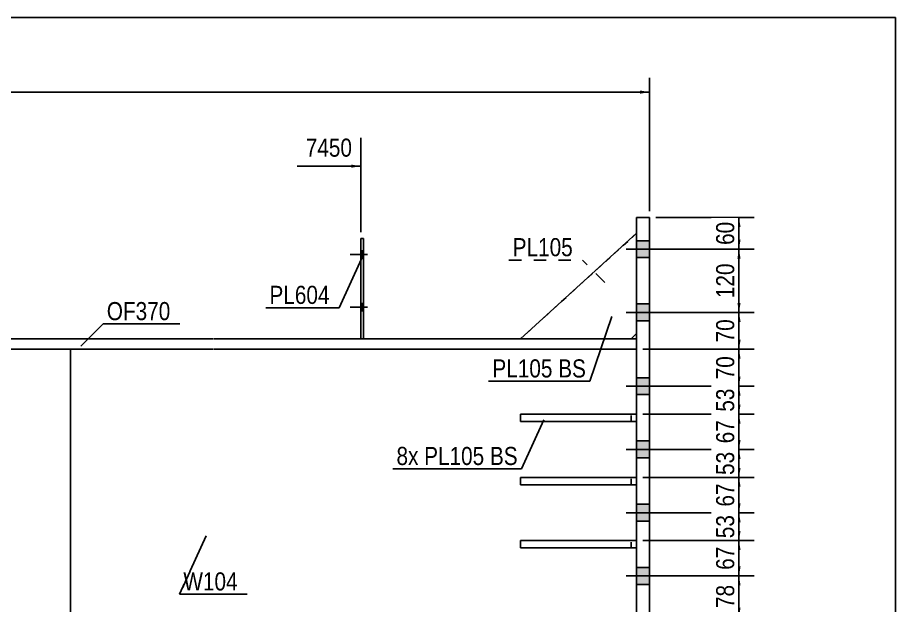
# Model space of a CAD drawing. Header units: millimetres. Extents: x -275 to 137, y -158 to 129.
# Drawn here: x -1.3 to 137.4, y 36.5 to 129.4 of the extents above; entities that cross this region are included whole.
import ezdxf

# ---------------------------------------------------------------- set-up
doc = ezdxf.new("R2010")
doc.units = ezdxf.units.MM
doc.linetypes.add('DXK_LINE_DOT1', pattern=[1.8814, 0.9407, -0.9407])
doc.linetypes.add('DXK_LINE_DOT2', pattern=[3.9198, 1.9599, -1.9599])
doc.styles.add('Arial Narrow', font='ARIALN.TTF', dxfattribs={"height": 0.2})

# ---------------------------------------------------------------- blocks, each defined once
blk = doc.blocks.new('Unknown-623260513-1210')
at = {"color": 5, "linetype": 'Continuous'}
for p, q in [((137.44, 129.41), (-272.56, 129.41)), ((137.44, -157.59), (137.44, 129.41))]:
    blk.add_line(p, q, dxfattribs=at)
blk = doc.blocks.new('Part-623260513-1651 - 1504')
at = {"color": 2, "linetype": 'Continuous'}
for p, q in [((78.18, 45.54), (78.18, 46.71)), ((96.51, 46.71), (78.18, 46.71)), ((96.51, 45.54), (78.18, 45.54))]:
    blk.add_line(p, q, dxfattribs=at)
at = {"color": 7, "linetype": 'DXK_LINE_DOT1'}
for p, q in [((95.68, 45.54), (95.68, 46.71)), ((96.51, 46.71), (96.51, 45.54))]:
    blk.add_line(p, q, dxfattribs=at)
blk = doc.blocks.new('Bolt-623260513-1718 - 1504')
at = {"linetype": 'Continuous'}
for points in [[(53.35, 91.37), (53.35, 92.54), (52.93, 92.54), (52.93, 91.37)], [(53.35, 91.37), (53.35, 92.54), (52.93, 92.54), (52.93, 91.37)], [(53.35, 83.04), (53.35, 84.21), (52.93, 84.21), (52.93, 83.04)], [(53.35, 83.04), (53.35, 84.21), (52.93, 84.21), (52.93, 83.04)]]:
    blk.add_hatch(color=3, dxfattribs=at).paths.add_polyline_path(points)
at = {"color": 3, "linetype": 'Continuous'}
for p, q in [((54.01, 91.96), (51.26, 91.96)), ((54.01, 91.96), (51.26, 91.96)), ((53.35, 92.54), (52.93, 92.54)), ((53.35, 92.54), (52.93, 92.54)), ((53.35, 91.37), (52.93, 91.37)), ((53.35, 91.37), (52.93, 91.37)), ((54.01, 83.62), (51.26, 83.62)), ((54.01, 83.62), (51.26, 83.62)), ((53.35, 84.21), (52.93, 84.21)), ((53.35, 84.21), (52.93, 84.21)), ((53.35, 83.04), (52.93, 83.04)), ((53.35, 83.04), (52.93, 83.04))]:
    blk.add_line(p, q, dxfattribs=at)
blk = doc.blocks.new('Part-623260513-1762 - 1504')
at = {"color": 2, "linetype": 'Continuous'}
for p, q in [((-17.96, 78.62), (-17.96, 76.96)), ((29.54, 78.62), (-17.96, 78.62)), ((96.51, 78.62), (29.64, 78.62)), ((-17.96, 76.96), (29.54, 76.96)), ((29.64, 76.96), (96.51, 76.96))]:
    blk.add_line(p, q, dxfattribs=at)
at = {"color": 7, "linetype": 'DXK_LINE_DOT1'}
blk.add_line((96.51, 76.96), (96.51, 78.62), dxfattribs=at)
blk = doc.blocks.new('Part-623260513-1570 - 1504')
at = {"color": 2, "linetype": 'Continuous'}
for p, q in [((96.51, 95.29), (78.18, 78.62)), ((95.68, 78.62), (96.51, 79.46))]:
    blk.add_line(p, q, dxfattribs=at)
at = {"color": 7, "linetype": 'DXK_LINE_DOT1'}
for p, q in [((96.51, 79.46), (96.51, 95.29)), ((78.18, 78.62), (95.68, 78.62))]:
    blk.add_line(p, q, dxfattribs=at)
blk = doc.blocks.new('Part-623260513-1799 - 1504')
at = {"color": 7, "linetype": 'DXK_LINE_DOT1'}
blk.add_line((-40.62, 76.96), (7.04, 76.96), dxfattribs=at)
at = {"color": 2, "linetype": 'Continuous'}
blk.add_line((7.04, -7.5), (7.04, 76.96), dxfattribs=at)
blk = doc.blocks.new('Part-623260513-1656 - 1504')
at = {"color": 7, "linetype": 'DXK_LINE_DOT1'}
for p, q in [((96.51, 46.71), (78.18, 46.71)), ((78.18, 46.71), (78.18, 45.54)), ((78.18, 45.54), (96.51, 45.54))]:
    blk.add_line(p, q, dxfattribs=at)
blk = doc.blocks.new('Part-623260513-1592 - 1504')
at = {"color": 7, "linetype": 'DXK_LINE_DOT1'}
for p, q in [((96.51, 95.29), (78.18, 78.62)), ((95.68, 78.62), (96.51, 79.46))]:
    blk.add_line(p, q, dxfattribs=at)
blk = doc.blocks.new('Part-623260513-1614 - 1504')
at = {"color": 2, "linetype": 'Continuous'}
for p, q in [((78.18, 65.54), (78.18, 66.71)), ((96.51, 66.71), (78.18, 66.71)), ((96.51, 65.54), (78.18, 65.54))]:
    blk.add_line(p, q, dxfattribs=at)
at = {"color": 7, "linetype": 'DXK_LINE_DOT1'}
for p, q in [((95.68, 65.54), (95.68, 66.71)), ((96.51, 66.71), (96.51, 65.54))]:
    blk.add_line(p, q, dxfattribs=at)
blk = doc.blocks.new('Part-623260513-1636 - 1504')
at = {"color": 7, "linetype": 'DXK_LINE_DOT1'}
for p, q in [((96.51, 66.71), (78.18, 66.71)), ((78.18, 66.71), (78.18, 65.54)), ((78.18, 65.54), (96.51, 65.54))]:
    blk.add_line(p, q, dxfattribs=at)
blk = doc.blocks.new('Part-623260513-1641 - 1504')
at = {"color": 2, "linetype": 'Continuous'}
for p, q in [((78.18, 55.54), (78.18, 56.71)), ((96.51, 56.71), (78.18, 56.71)), ((96.51, 55.54), (78.18, 55.54))]:
    blk.add_line(p, q, dxfattribs=at)
at = {"color": 7, "linetype": 'DXK_LINE_DOT1'}
for p, q in [((95.68, 55.54), (95.68, 56.71)), ((96.51, 56.71), (96.51, 55.54))]:
    blk.add_line(p, q, dxfattribs=at)
blk = doc.blocks.new('Part-623260513-1646 - 1504')
at = {"color": 7, "linetype": 'DXK_LINE_DOT1'}
for p, q in [((96.51, 56.71), (78.18, 56.71)), ((78.18, 56.71), (78.18, 55.54)), ((78.18, 55.54), (96.51, 55.54))]:
    blk.add_line(p, q, dxfattribs=at)
blk = doc.blocks.new('Part-623260513-1777 - 1504')
at = {"color": 2, "linetype": 'Continuous'}
for p, q in [((53.35, 94.46), (52.93, 94.46)), ((52.93, 94.46), (52.93, 78.62)), ((53.35, 78.62), (53.35, 94.46))]:
    blk.add_line(p, q, dxfattribs=at)
at = {"color": 7, "linetype": 'DXK_LINE_DOT1'}
blk.add_line((52.93, 78.62), (53.35, 78.62), dxfattribs=at)
blk = doc.blocks.new('Bolt-623260513-1783 - 1504')
at = {"linetype": 'Continuous'}
for points in [[(96.51, 94.12), (96.51, 91.46), (98.59, 91.46), (98.59, 94.12)], [(96.51, 94.12), (96.51, 91.46), (98.59, 91.46), (98.59, 94.12)], [(96.51, 94.12), (96.51, 91.46), (98.59, 91.46), (98.59, 94.12)], [(96.51, 94.12), (96.51, 91.46), (98.59, 91.46), (98.59, 94.12)], [(96.51, 84.12), (96.51, 81.46), (98.59, 81.46), (98.59, 84.12)], [(96.51, 84.12), (96.51, 81.46), (98.59, 81.46), (98.59, 84.12)], [(96.51, 84.12), (96.51, 81.46), (98.59, 81.46), (98.59, 84.12)], [(96.51, 84.12), (96.51, 81.46), (98.59, 81.46), (98.59, 84.12)], [(96.51, 72.46), (96.51, 69.79), (98.59, 69.79), (98.59, 72.46)], [(96.51, 72.46), (96.51, 69.79), (98.59, 69.79), (98.59, 72.46)], [(96.51, 72.46), (96.51, 69.79), (98.59, 69.79), (98.59, 72.46)], [(96.51, 72.46), (96.51, 69.79), (98.59, 69.79), (98.59, 72.46)], [(96.51, 62.46), (96.51, 59.79), (98.59, 59.79), (98.59, 62.46)], [(96.51, 62.46), (96.51, 59.79), (98.59, 59.79), (98.59, 62.46)], [(96.51, 62.46), (96.51, 59.79), (98.59, 59.79), (98.59, 62.46)], [(96.51, 62.46), (96.51, 59.79), (98.59, 59.79), (98.59, 62.46)], [(96.51, 52.46), (96.51, 49.79), (98.59, 49.79), (98.59, 52.46)], [(96.51, 52.46), (96.51, 49.79), (98.59, 49.79), (98.59, 52.46)], [(96.51, 52.46), (96.51, 49.79), (98.59, 49.79), (98.59, 52.46)], [(96.51, 52.46), (96.51, 49.79), (98.59, 49.79), (98.59, 52.46)], [(96.51, 42.46), (96.51, 39.79), (98.59, 39.79), (98.59, 42.46)], [(96.51, 42.46), (96.51, 39.79), (98.59, 39.79), (98.59, 42.46)], [(96.51, 42.46), (96.51, 39.79), (98.59, 39.79), (98.59, 42.46)], [(96.51, 42.46), (96.51, 39.79), (98.59, 39.79), (98.59, 42.46)], [(96.51, 28.29), (96.51, 25.62), (98.59, 25.62), (98.59, 28.29)], [(96.51, 28.29), (96.51, 25.62), (98.59, 25.62), (98.59, 28.29)], [(96.51, 28.29), (96.51, 25.62), (98.59, 25.62), (98.59, 28.29)], [(96.51, 28.29), (96.51, 25.62), (98.59, 25.62), (98.59, 28.29)], [(96.51, 14.12), (96.51, 11.46), (98.59, 11.46), (98.59, 14.12)], [(96.51, 14.12), (96.51, 11.46), (98.59, 11.46), (98.59, 14.12)], [(96.51, 14.12), (96.51, 11.46), (98.59, 11.46), (98.59, 14.12)], [(96.51, 14.12), (96.51, 11.46), (98.59, 11.46), (98.59, 14.12)], [(96.51, 4.12), (96.51, 1.46), (98.59, 1.46), (98.59, 4.12)], [(96.51, 4.12), (96.51, 1.46), (98.59, 1.46), (98.59, 4.12)], [(96.51, 4.12), (96.51, 1.46), (98.59, 1.46), (98.59, 4.12)], [(96.51, 4.12), (96.51, 1.46), (98.59, 1.46), (98.59, 4.12)], [(96.51, -5.88), (96.51, -8.54), (98.59, -8.54), (98.59, -5.88)], [(96.51, -5.88), (96.51, -8.54), (98.59, -8.54), (98.59, -5.88)], [(96.51, -5.88), (96.51, -8.54), (98.59, -8.54), (98.59, -5.88)], [(96.51, -5.88), (96.51, -8.54), (98.59, -8.54), (98.59, -5.88)], [(96.51, -15.88), (96.51, -18.54), (98.59, -18.54), (98.59, -15.88)], [(96.51, -15.88), (96.51, -18.54), (98.59, -18.54), (98.59, -15.88)], [(96.51, -15.88), (96.51, -18.54), (98.59, -18.54), (98.59, -15.88)], [(96.51, -15.88), (96.51, -18.54), (98.59, -18.54), (98.59, -15.88)], [(96.51, -27.54), (96.51, -30.21), (98.59, -30.21), (98.59, -27.54)], [(96.51, -27.54), (96.51, -30.21), (98.59, -30.21), (98.59, -27.54)], [(96.51, -27.54), (96.51, -30.21), (98.59, -30.21), (98.59, -27.54)], [(96.51, -27.54), (96.51, -30.21), (98.59, -30.21), (98.59, -27.54)], [(96.51, -37.54), (96.51, -40.21), (98.59, -40.21), (98.59, -37.54)], [(96.51, -37.54), (96.51, -40.21), (98.59, -40.21), (98.59, -37.54)], [(96.51, -37.54), (96.51, -40.21), (98.59, -40.21), (98.59, -37.54)], [(96.51, -37.54), (96.51, -40.21), (98.59, -40.21), (98.59, -37.54)]]:
    blk.add_hatch(color=3, dxfattribs=at).paths.add_polyline_path(points)
at = {"color": 3, "linetype": 'Continuous'}
for p, q in [((96.51, 94.12), (98.59, 94.12)), ((96.51, 94.12), (98.59, 94.12)), ((96.51, 94.12), (98.59, 94.12)), ((96.51, 94.12), (98.59, 94.12)), ((94.87, 92.79), (104.84, 92.79)), ((94.87, 92.79), (104.84, 92.79)), ((94.87, 92.79), (104.84, 92.79)), ((94.87, 92.79), (104.84, 92.79)), ((96.51, 91.46), (98.59, 91.46)), ((96.51, 91.46), (98.59, 91.46)), ((96.51, 91.46), (98.59, 91.46)), ((96.51, 91.46), (98.59, 91.46)), ((96.51, 84.12), (98.59, 84.12)), ((96.51, 84.12), (98.59, 84.12)), ((96.51, 84.12), (98.59, 84.12)), ((96.51, 84.12), (98.59, 84.12)), ((94.87, 82.79), (104.84, 82.79)), ((94.87, 82.79), (104.84, 82.79)), ((94.87, 82.79), (104.84, 82.79)), ((94.87, 82.79), (104.84, 82.79)), ((96.51, 81.46), (98.59, 81.46)), ((96.51, 81.46), (98.59, 81.46)), ((96.51, 81.46), (98.59, 81.46)), ((96.51, 81.46), (98.59, 81.46)), ((96.51, 72.46), (98.59, 72.46)), ((96.51, 72.46), (98.59, 72.46)), ((96.51, 72.46), (98.59, 72.46)), ((96.51, 72.46), (98.59, 72.46)), ((94.87, 71.12), (104.84, 71.12)), ((94.87, 71.12), (104.84, 71.12)), ((94.87, 71.12), (104.84, 71.12)), ((94.87, 71.12), (104.84, 71.12)), ((96.51, 69.79), (98.59, 69.79)), ((96.51, 69.79), (98.59, 69.79)), ((96.51, 69.79), (98.59, 69.79)), ((96.51, 69.79), (98.59, 69.79)), ((96.51, 62.46), (98.59, 62.46)), ((96.51, 62.46), (98.59, 62.46)), ((96.51, 62.46), (98.59, 62.46)), ((96.51, 62.46), (98.59, 62.46)), ((94.87, 61.12), (104.84, 61.12)), ((94.87, 61.12), (104.84, 61.12)), ((94.87, 61.12), (104.84, 61.12)), ((94.87, 61.12), (104.84, 61.12)), ((96.51, 59.79), (98.59, 59.79)), ((96.51, 59.79), (98.59, 59.79)), ((96.51, 59.79), (98.59, 59.79)), ((96.51, 59.79), (98.59, 59.79)), ((96.51, 52.46), (98.59, 52.46)), ((96.51, 52.46), (98.59, 52.46)), ((96.51, 52.46), (98.59, 52.46)), ((96.51, 52.46), (98.59, 52.46)), ((94.87, 51.12), (104.84, 51.12)), ((94.87, 51.12), (104.84, 51.12)), ((94.87, 51.12), (104.84, 51.12)), ((94.87, 51.12), (104.84, 51.12)), ((96.51, 49.79), (98.59, 49.79)), ((96.51, 49.79), (98.59, 49.79)), ((96.51, 49.79), (98.59, 49.79)), ((96.51, 49.79), (98.59, 49.79)), ((96.51, 42.46), (98.59, 42.46)), ((96.51, 42.46), (98.59, 42.46)), ((96.51, 42.46), (98.59, 42.46)), ((96.51, 42.46), (98.59, 42.46)), ((94.87, 41.12), (104.84, 41.12)), ((94.87, 41.12), (104.84, 41.12)), ((94.87, 41.12), (104.84, 41.12)), ((94.87, 41.12), (104.84, 41.12)), ((96.51, 39.79), (98.59, 39.79)), ((96.51, 39.79), (98.59, 39.79)), ((96.51, 39.79), (98.59, 39.79)), ((96.51, 39.79), (98.59, 39.79)), ((96.51, 28.29), (98.59, 28.29)), ((96.51, 28.29), (98.59, 28.29)), ((96.51, 28.29), (98.59, 28.29)), ((96.51, 28.29), (98.59, 28.29)), ((94.87, 26.96), (104.84, 26.96)), ((94.87, 26.96), (104.84, 26.96)), ((94.87, 26.96), (104.84, 26.96)), ((94.87, 26.96), (104.84, 26.96)), ((96.51, 25.62), (98.59, 25.62)), ((96.51, 25.62), (98.59, 25.62)), ((96.51, 25.62), (98.59, 25.62)), ((96.51, 25.62), (98.59, 25.62)), ((96.51, 14.12), (98.59, 14.12)), ((96.51, 14.12), (98.59, 14.12)), ((96.51, 14.12), (98.59, 14.12)), ((96.51, 14.12), (98.59, 14.12)), ((94.87, 12.79), (104.84, 12.79)), ((94.87, 12.79), (104.84, 12.79)), ((94.87, 12.79), (104.84, 12.79)), ((94.87, 12.79), (104.84, 12.79)), ((96.51, 11.46), (98.59, 11.46)), ((96.51, 11.46), (98.59, 11.46)), ((96.51, 11.46), (98.59, 11.46)), ((96.51, 11.46), (98.59, 11.46)), ((94.87, 2.79), (104.84, 2.79)), ((94.87, 2.79), (104.84, 2.79)), ((94.87, 2.79), (104.84, 2.79)), ((94.87, 2.79), (104.84, 2.79)), ((96.51, 4.12), (98.59, 4.12)), ((96.51, 4.12), (98.59, 4.12)), ((96.51, 4.12), (98.59, 4.12)), ((96.51, 4.12), (98.59, 4.12)), ((96.51, 1.46), (98.59, 1.46)), ((96.51, 1.46), (98.59, 1.46)), ((96.51, 1.46), (98.59, 1.46)), ((96.51, 1.46), (98.59, 1.46)), ((96.51, -5.88), (98.59, -5.88)), ((96.51, -5.88), (98.59, -5.88)), ((96.51, -5.88), (98.59, -5.88)), ((96.51, -5.88), (98.59, -5.88)), ((94.87, -7.21), (104.84, -7.21)), ((94.87, -7.21), (104.84, -7.21)), ((94.87, -7.21), (104.84, -7.21)), ((94.87, -7.21), (104.84, -7.21)), ((96.51, -8.54), (98.59, -8.54)), ((96.51, -8.54), (98.59, -8.54)), ((96.51, -8.54), (98.59, -8.54)), ((96.51, -8.54), (98.59, -8.54)), ((96.51, -15.88), (98.59, -15.88)), ((96.51, -15.88), (98.59, -15.88)), ((96.51, -15.88), (98.59, -15.88)), ((96.51, -15.88), (98.59, -15.88)), ((94.87, -17.21), (104.84, -17.21)), ((94.87, -17.21), (104.84, -17.21)), ((94.87, -17.21), (104.84, -17.21)), ((94.87, -17.21), (104.84, -17.21)), ((96.51, -18.54), (98.59, -18.54)), ((96.51, -18.54), (98.59, -18.54)), ((96.51, -18.54), (98.59, -18.54)), ((96.51, -18.54), (98.59, -18.54)), ((96.51, -27.54), (98.59, -27.54)), ((96.51, -27.54), (98.59, -27.54)), ((96.51, -27.54), (98.59, -27.54)), ((96.51, -27.54), (98.59, -27.54)), ((94.87, -28.88), (104.84, -28.88)), ((94.87, -28.88), (104.84, -28.88)), ((94.87, -28.88), (104.84, -28.88)), ((94.87, -28.88), (104.84, -28.88)), ((96.51, -30.21), (98.59, -30.21)), ((96.51, -30.21), (98.59, -30.21)), ((96.51, -30.21), (98.59, -30.21)), ((96.51, -30.21), (98.59, -30.21)), ((96.51, -37.54), (98.59, -37.54)), ((96.51, -37.54), (98.59, -37.54)), ((96.51, -37.54), (98.59, -37.54)), ((96.51, -37.54), (98.59, -37.54)), ((94.87, -38.88), (104.84, -38.88)), ((94.87, -38.88), (104.84, -38.88)), ((94.87, -38.88), (104.84, -38.88)), ((94.87, -38.88), (104.84, -38.88)), ((96.51, -40.21), (98.59, -40.21)), ((96.51, -40.21), (98.59, -40.21)), ((96.51, -40.21), (98.59, -40.21)), ((96.51, -40.21), (98.59, -40.21))]:
    blk.add_line(p, q, dxfattribs=at)
blk = doc.blocks.new('Part-623260513-1926 - 1504')
at = {"color": 2, "linetype": 'Continuous'}
for p, q in [((96.51, 97.79), (98.59, 97.79)), ((96.51, -43.88), (96.51, 97.79)), ((98.59, 97.79), (98.59, -43.88)), ((98.59, -43.88), (96.51, -43.88))]:
    blk.add_line(p, q, dxfattribs=at)
blk = doc.blocks.new('Part-623260513-2061 - 1504')
at = {"color": 2, "linetype": 'Continuous'}
blk.add_line((7.04, 76.96), (7.04, -7.5), dxfattribs=at)
at = {"color": 7, "linetype": 'DXK_LINE_DOT1'}
for p, q in [((7.04, 76.96), (29.54, 76.96)), ((29.64, 76.96), (96.51, 76.96)), ((96.51, 76.96), (96.51, 66.71)), ((96.51, 65.54), (96.51, 56.71)), ((96.51, 55.54), (96.51, 46.71)), ((96.51, 45.54), (96.51, 34.62)), ((96.51, 33.46), (96.51, 20.46)), ((96.51, 19.29), (96.51, 8.37)), ((96.51, 7.21), (96.51, -1.63)), ((96.51, -2.79), (96.51, -11.63)), ((7.04, -7.5), (29.54, -9.62)), ((96.51, -12.79), (96.51, -23.04)), ((29.64, -16.75), (96.51, -23.04))]:
    blk.add_line(p, q, dxfattribs=at)
blk = doc.blocks.new('StraightDimension-623260513-6777 - 1504')
at = {"linetype": 'Continuous'}
for points in [[(112.46, 65.21), (112.71, 66.71), (112.96, 65.21)], [(112.96, 62.62), (112.71, 61.12), (112.46, 62.62)]]:
    blk.add_hatch(color=7, dxfattribs=at).paths.add_polyline_path(points)
at = {"color": 7, "linetype": 'Continuous'}
for p, q in [((97.51, 66.71), (115.11, 66.71)), ((112.71, 61.12), (112.71, 66.71)), ((97.51, 61.12), (115.11, 61.12))]:
    blk.add_line(p, q, dxfattribs=at)
at = {"color": 0}
blk.add_wipeout([(112.56, 66.34), (108.36, 66.34), (108.36, 61.49), (112.56, 61.49)], dxfattribs=at)
at = {"color": 3, "style": 'Arial Narrow'}
blk.add_text('67', height=2.863, rotation=90.0002, dxfattribs=at).set_placement((111.96, 62.09))
blk = doc.blocks.new('StraightDimension-623260513-6778 - 1504')
at = {"linetype": 'Continuous'}
for points in [[(112.46, 59.62), (112.71, 61.12), (112.96, 59.62)], [(112.96, 58.21), (112.71, 56.71), (112.46, 58.21)]]:
    blk.add_hatch(color=7, dxfattribs=at).paths.add_polyline_path(points)
at = {"color": 7, "linetype": 'Continuous'}
for p, q in [((97.51, 61.12), (115.11, 61.12)), ((112.71, 56.71), (112.71, 61.12)), ((97.51, 56.71), (115.11, 56.71))]:
    blk.add_line(p, q, dxfattribs=at)
at = {"color": 0}
blk.add_wipeout([(112.56, 61.34), (108.36, 61.34), (108.36, 56.49), (112.56, 56.49)], dxfattribs=at)
at = {"color": 3, "style": 'Arial Narrow'}
blk.add_text('53', height=2.863, rotation=90.0002, dxfattribs=at).set_placement((111.96, 57.09))
blk = doc.blocks.new('StraightDimension-623260513-6779 - 1504')
at = {"linetype": 'Continuous'}
for points in [[(112.46, 55.21), (112.71, 56.71), (112.96, 55.21)], [(112.96, 52.62), (112.71, 51.12), (112.46, 52.62)]]:
    blk.add_hatch(color=7, dxfattribs=at).paths.add_polyline_path(points)
at = {"color": 7, "linetype": 'Continuous'}
for p, q in [((97.51, 56.71), (115.11, 56.71)), ((112.71, 51.12), (112.71, 56.71)), ((97.51, 51.12), (115.11, 51.12))]:
    blk.add_line(p, q, dxfattribs=at)
at = {"color": 0}
blk.add_wipeout([(112.56, 56.34), (108.36, 56.34), (108.36, 51.49), (112.56, 51.49)], dxfattribs=at)
at = {"color": 3, "style": 'Arial Narrow'}
blk.add_text('67', height=2.863, rotation=90.0002, dxfattribs=at).set_placement((111.96, 52.09))
blk = doc.blocks.new('StraightDimension-623260513-6774 - 1504')
at = {"linetype": 'Continuous'}
for points in [[(112.46, 81.29), (112.71, 82.79), (112.96, 81.29)], [(112.96, 78.46), (112.71, 76.96), (112.46, 78.46)]]:
    blk.add_hatch(color=7, dxfattribs=at).paths.add_polyline_path(points)
at = {"color": 7, "linetype": 'Continuous'}
for p, q in [((97.51, 82.79), (115.11, 82.79)), ((112.71, 76.96), (112.71, 82.79)), ((97.51, 76.96), (115.11, 76.96))]:
    blk.add_line(p, q, dxfattribs=at)
at = {"color": 0}
blk.add_wipeout([(112.56, 82.3), (108.36, 82.3), (108.36, 77.45), (112.56, 77.45)], dxfattribs=at)
at = {"color": 3, "style": 'Arial Narrow'}
blk.add_text('70', height=2.863, rotation=90.0002, dxfattribs=at).set_placement((111.96, 78.05))
blk = doc.blocks.new('StraightDimension-623260513-6780 - 1504')
at = {"linetype": 'Continuous'}
for points in [[(112.46, 49.62), (112.71, 51.12), (112.96, 49.62)], [(112.96, 48.21), (112.71, 46.71), (112.46, 48.21)]]:
    blk.add_hatch(color=7, dxfattribs=at).paths.add_polyline_path(points)
at = {"color": 7, "linetype": 'Continuous'}
for p, q in [((97.51, 51.12), (115.11, 51.12)), ((112.71, 46.71), (112.71, 51.12)), ((97.51, 46.71), (115.11, 46.71))]:
    blk.add_line(p, q, dxfattribs=at)
at = {"color": 0}
blk.add_wipeout([(112.56, 51.34), (108.36, 51.34), (108.36, 46.49), (112.56, 46.49)], dxfattribs=at)
at = {"color": 3, "style": 'Arial Narrow'}
blk.add_text('53', height=2.863, rotation=90.0002, dxfattribs=at).set_placement((111.96, 47.09))
blk = doc.blocks.new('StraightDimension-623260513-2247 - 1504')
at = {"linetype": 'Continuous'}
blk.add_hatch(color=7, dxfattribs=at).paths.add_polyline_path([(97.09, 117.87), (98.59, 117.62), (97.09, 117.37)])
at = {"color": 7, "linetype": 'Continuous'}
for p, q in [((98.59, 98.79), (98.59, 119.87)), ((-251.25, 117.62), (98.59, 117.62))]:
    blk.add_line(p, q, dxfattribs=at)
blk = doc.blocks.new('StraightDimension-623260513-6772 - 1504')
at = {"linetype": 'Continuous'}
for points in [[(112.46, 96.29), (112.71, 97.79), (112.96, 96.29)], [(112.96, 94.29), (112.71, 92.79), (112.46, 94.29)]]:
    blk.add_hatch(color=7, dxfattribs=at).paths.add_polyline_path(points)
at = {"color": 7, "linetype": 'Continuous'}
for p, q in [((99.59, 97.79), (115.11, 97.79)), ((112.71, 92.79), (112.71, 97.79)), ((97.51, 92.79), (115.11, 92.79))]:
    blk.add_line(p, q, dxfattribs=at)
at = {"color": 0}
blk.add_wipeout([(112.56, 97.72), (108.36, 97.72), (108.36, 92.86), (112.56, 92.86)], dxfattribs=at)
at = {"color": 3, "style": 'Arial Narrow'}
blk.add_text('60', height=2.863, rotation=90.0002, dxfattribs=at).set_placement((111.96, 93.46))
blk = doc.blocks.new('StraightDimension-623260513-6773 - 1504')
at = {"linetype": 'Continuous'}
for points in [[(112.46, 91.29), (112.71, 92.79), (112.96, 91.29)], [(112.96, 84.29), (112.71, 82.79), (112.46, 84.29)]]:
    blk.add_hatch(color=7, dxfattribs=at).paths.add_polyline_path(points)
at = {"color": 7, "linetype": 'Continuous'}
for p, q in [((97.51, 92.79), (115.11, 92.79)), ((112.71, 82.79), (112.71, 92.79)), ((97.51, 82.79), (115.11, 82.79))]:
    blk.add_line(p, q, dxfattribs=at)
at = {"color": 0}
blk.add_wipeout([(112.56, 91.13), (108.36, 91.13), (108.36, 84.45), (112.56, 84.45)], dxfattribs=at)
at = {"color": 3, "style": 'Arial Narrow'}
blk.add_text('120', height=2.863, rotation=90.0002, dxfattribs=at).set_placement((111.96, 85.05))
blk = doc.blocks.new('StraightDimension-623260513-6775 - 1504')
at = {"linetype": 'Continuous'}
for points in [[(112.46, 75.46), (112.71, 76.96), (112.96, 75.46)], [(112.96, 72.62), (112.71, 71.12), (112.46, 72.62)]]:
    blk.add_hatch(color=7, dxfattribs=at).paths.add_polyline_path(points)
at = {"color": 7, "linetype": 'Continuous'}
for p, q in [((97.51, 76.96), (115.11, 76.96)), ((112.71, 71.12), (112.71, 76.96)), ((97.51, 71.12), (115.11, 71.12))]:
    blk.add_line(p, q, dxfattribs=at)
at = {"color": 0}
blk.add_wipeout([(112.56, 76.47), (108.36, 76.47), (108.36, 71.61), (112.56, 71.61)], dxfattribs=at)
at = {"color": 3, "style": 'Arial Narrow'}
blk.add_text('70', height=2.863, rotation=90.0002, dxfattribs=at).set_placement((111.96, 72.21))
blk = doc.blocks.new('StraightDimension-623260513-6776 - 1504')
at = {"linetype": 'Continuous'}
for points in [[(112.46, 69.62), (112.71, 71.12), (112.96, 69.62)], [(112.96, 68.21), (112.71, 66.71), (112.46, 68.21)]]:
    blk.add_hatch(color=7, dxfattribs=at).paths.add_polyline_path(points)
at = {"color": 7, "linetype": 'Continuous'}
for p, q in [((97.51, 71.12), (115.11, 71.12)), ((112.71, 66.71), (112.71, 71.12)), ((97.51, 66.71), (115.11, 66.71))]:
    blk.add_line(p, q, dxfattribs=at)
at = {"color": 0}
blk.add_wipeout([(112.56, 71.34), (108.36, 71.34), (108.36, 66.49), (112.56, 66.49)], dxfattribs=at)
at = {"color": 3, "style": 'Arial Narrow'}
blk.add_text('53', height=2.863, rotation=90.0002, dxfattribs=at).set_placement((111.96, 67.09))
blk = doc.blocks.new('StraightDimension-623260513-6781 - 1504')
at = {"linetype": 'Continuous'}
for points in [[(112.46, 45.21), (112.71, 46.71), (112.96, 45.21)], [(112.96, 42.62), (112.71, 41.12), (112.46, 42.62)]]:
    blk.add_hatch(color=7, dxfattribs=at).paths.add_polyline_path(points)
at = {"color": 7, "linetype": 'Continuous'}
for p, q in [((97.51, 46.71), (115.11, 46.71)), ((112.71, 41.12), (112.71, 46.71)), ((97.51, 41.12), (115.11, 41.12))]:
    blk.add_line(p, q, dxfattribs=at)
at = {"color": 0}
blk.add_wipeout([(112.56, 46.34), (108.36, 46.34), (108.36, 41.49), (112.56, 41.49)], dxfattribs=at)
at = {"color": 3, "style": 'Arial Narrow'}
blk.add_text('67', height=2.863, rotation=90.0002, dxfattribs=at).set_placement((111.96, 42.09))
blk = doc.blocks.new('StraightDimension-623260513-6782 - 1504')
at = {"linetype": 'Continuous'}
for points in [[(112.46, 39.62), (112.71, 41.12), (112.96, 39.62)], [(112.96, 36.12), (112.71, 34.62), (112.46, 36.12)]]:
    blk.add_hatch(color=7, dxfattribs=at).paths.add_polyline_path(points)
at = {"color": 7, "linetype": 'Continuous'}
for p, q in [((97.51, 41.12), (115.11, 41.12)), ((112.71, 34.62), (112.71, 41.12)), ((97.51, 34.62), (115.11, 34.62))]:
    blk.add_line(p, q, dxfattribs=at)
at = {"color": 0}
blk.add_wipeout([(112.56, 40.3), (108.36, 40.3), (108.36, 35.45), (112.56, 35.45)], dxfattribs=at)
at = {"color": 3, "style": 'Arial Narrow'}
blk.add_text('78', height=2.863, rotation=90.0002, dxfattribs=at).set_placement((111.96, 36.05))
blk = doc.blocks.new('StraightDimension-623260513-8212 - 1504')
at = {"linetype": 'Continuous'}
blk.add_hatch(color=7, dxfattribs=at).paths.add_polyline_path([(51.43, 106.16), (52.93, 105.91), (51.43, 105.66)])
at = {"color": 7, "linetype": 'Continuous'}
for p, q in [((52.93, 95.46), (52.93, 110.41)), ((42.87, 105.91), (52.93, 105.91))]:
    blk.add_line(p, q, dxfattribs=at)
at = {"color": 0}
blk.add_wipeout([(52.16, 106.81), (52.16, 111.01), (43.64, 111.01), (43.64, 106.81)], dxfattribs=at)
at = {"color": 3, "style": 'Arial Narrow'}
blk.add_text('7450', height=2.863, dxfattribs=at).set_placement((44.24, 107.41))
blk = doc.blocks.new('Mark-623260513-1758 - 1504')
at = {"color": 0}
blk.add_wipeout([(22.84, 81.56), (22.84, 84.56), (12.79, 84.56), (12.79, 81.56)], dxfattribs=at)
blk.add_wipeout([(22.84, 81.56), (22.84, 84.56), (12.79, 84.56), (12.79, 81.56)], dxfattribs=at)
at = {"color": 7, "linetype": 'Continuous'}
for p, q in [((8.66, 77.43), (12.19, 80.96)), ((12.19, 80.96), (24.34, 80.96))]:
    blk.add_line(p, q, dxfattribs=at)
at = {"color": 3, "style": 'Arial Narrow'}
blk.add_text('OF370', height=2.863, dxfattribs=at).set_placement((12.79, 81.56))
blk = doc.blocks.new('Mark-623260513-1773 - 1504')
at = {"color": 7, "linetype": 'Continuous'}
blk.add_line((53.04, 91.27), (49.5, 83.53), dxfattribs=at)
at = {"color": 0}
blk.add_wipeout([(48, 84.13), (48, 87.13), (38.5, 87.13), (38.5, 84.13)], dxfattribs=at)
blk.add_wipeout([(48, 84.13), (48, 87.13), (38.5, 87.13), (38.5, 84.13)], dxfattribs=at)
at = {"color": 7, "linetype": 'Continuous'}
blk.add_line((37.9, 83.53), (49.5, 83.53), dxfattribs=at)
at = {"color": 3, "style": 'Arial Narrow'}
blk.add_text('PL604', height=2.863, dxfattribs=at).set_placement((38.5, 84.13))
blk = doc.blocks.new('Mark-623260513-1869 - 1504')
at = {"color": 7, "linetype": 'DXK_LINE_DOT2'}
blk.add_line((91.49, 87.54), (87.96, 91.07), dxfattribs=at)
at = {"color": 0}
blk.add_wipeout([(86.46, 91.67), (86.46, 94.67), (76.95, 94.67), (76.95, 91.67)], dxfattribs=at)
blk.add_wipeout([(86.46, 91.67), (86.46, 94.67), (76.95, 94.67), (76.95, 91.67)], dxfattribs=at)
at = {"color": 7, "linetype": 'DXK_LINE_DOT2'}
blk.add_line((76.35, 91.07), (87.96, 91.07), dxfattribs=at)
at = {"color": 3, "style": 'Arial Narrow'}
blk.add_text('PL105', height=2.863, dxfattribs=at).set_placement((76.95, 91.67))
blk = doc.blocks.new('Mark-623260513-2057 - 1504')
at = {"color": 0}
blk.add_wipeout([(33.48, 38.82), (33.48, 41.82), (24.89, 41.82), (24.89, 38.82)], dxfattribs=at)
blk.add_wipeout([(33.48, 38.82), (33.48, 41.82), (24.89, 41.82), (24.89, 38.82)], dxfattribs=at)
at = {"color": 7, "linetype": 'Continuous'}
for p, q in [((28.48, 47.46), (24.29, 38.22)), ((24.29, 38.22), (34.98, 38.22))]:
    blk.add_line(p, q, dxfattribs=at)
at = {"color": 3, "style": 'Arial Narrow'}
blk.add_text('W104', height=2.863, dxfattribs=at).set_placement((24.89, 38.82))
blk = doc.blocks.new('MarkSet-623260513-2723 - 1504')
at = {"color": 0}
for points in [[(83.24, 72.5), (83.24, 75.5), (73.74, 75.5), (73.74, 72.5)], [(88.52, 72.5), (88.52, 75.5), (84.14, 75.5), (84.14, 72.5)]]:
    blk.add_wipeout(points, dxfattribs=at)
for points in [[(83.24, 72.5), (83.24, 75.5), (73.74, 75.5), (73.74, 72.5)], [(88.52, 72.5), (88.52, 75.5), (84.14, 75.5), (84.14, 72.5)]]:
    blk.add_wipeout(points, dxfattribs=at)
at = {"color": 7, "linetype": 'Continuous'}
for p in [(92.62, 82.16), (73.14, 71.9)]:
    blk.add_line(p, (89.12, 71.9), dxfattribs=at)
at = {"color": 3, "style": 'Arial Narrow'}
for s, p in [('PL105', (73.74, 72.5)), ('BS', (84.14, 72.5))]:
    blk.add_text(s, height=2.863, dxfattribs=at).set_placement(p)
blk = doc.blocks.new('MarkSet-623260513-2752 - 1504')
at = {"color": 0}
for points in [[(62.05, 58.66), (62.05, 61.66), (58.58, 61.66), (58.58, 58.66)], [(72.45, 58.66), (72.45, 61.66), (62.95, 61.66), (62.95, 58.66)], [(77.74, 58.66), (77.74, 61.66), (73.35, 61.66), (73.35, 58.66)]]:
    blk.add_wipeout(points, dxfattribs=at)
for points in [[(62.05, 58.66), (62.05, 61.66), (58.58, 61.66), (58.58, 58.66)], [(72.45, 58.66), (72.45, 61.66), (62.95, 61.66), (62.95, 58.66)], [(77.74, 58.66), (77.74, 61.66), (73.35, 61.66), (73.35, 58.66)]]:
    blk.add_wipeout(points, dxfattribs=at)
at = {"color": 7, "linetype": 'Continuous'}
for p in [(81.87, 65.8), (57.98, 58.06)]:
    blk.add_line(p, (78.34, 58.06), dxfattribs=at)
at = {"color": 3, "style": 'Arial Narrow'}
for s, p in [('8x', (58.58, 58.66)), ('PL105', (62.95, 58.66)), ('BS', (73.35, 58.66))]:
    blk.add_text(s, height=2.863, dxfattribs=at).set_placement(p)

msp = doc.modelspace()

# ---------------------------------------------------------------- block references
for name in ['Unknown-623260513-1210', 'Part-623260513-1926 - 1504', 'Part-623260513-1777 - 1504', 'Part-623260513-1570 - 1504', 'Part-623260513-1592 - 1504', 'Bolt-623260513-1783 - 1504', 'Bolt-623260513-1718 - 1504', 'Part-623260513-1762 - 1504', 'Part-623260513-1799 - 1504', 'Part-623260513-2061 - 1504', 'Part-623260513-1614 - 1504', 'Part-623260513-1636 - 1504', 'Part-623260513-1641 - 1504', 'Part-623260513-1646 - 1504', 'Part-623260513-1651 - 1504', 'Part-623260513-1656 - 1504']:
    msp.add_blockref(name, (0, 0))

# ---------------------------------------------------------------- next in the draw order: block references
for name in ['StraightDimension-623260513-6774 - 1504', 'StraightDimension-623260513-6777 - 1504', 'MarkSet-623260513-2752 - 1504', 'Mark-623260513-2057 - 1504']:
    msp.add_blockref(name, (0, 0))

# ---------------------------------------------------------------- next in the draw order: block references
for name in ['StraightDimension-623260513-2247 - 1504', 'StraightDimension-623260513-6775 - 1504', 'StraightDimension-623260513-6778 - 1504']:
    msp.add_blockref(name, (0, 0))

# ---------------------------------------------------------------- next in the draw order: block references
for name in ['StraightDimension-623260513-8212 - 1504', 'StraightDimension-623260513-6772 - 1504', 'Mark-623260513-1869 - 1504', 'Mark-623260513-1773 - 1504', 'Mark-623260513-1758 - 1504', 'MarkSet-623260513-2723 - 1504', 'StraightDimension-623260513-6776 - 1504', 'StraightDimension-623260513-6779 - 1504']:
    msp.add_blockref(name, (0, 0))

# ---------------------------------------------------------------- next in the draw order: block references
for name in ['StraightDimension-623260513-6773 - 1504', 'StraightDimension-623260513-6780 - 1504']:
    msp.add_blockref(name, (0, 0))

# ---------------------------------------------------------------- next in the draw order: block references
msp.add_blockref('StraightDimension-623260513-6781 - 1504', (0, 0))

# ---------------------------------------------------------------- next in the draw order: block references
msp.add_blockref('StraightDimension-623260513-6782 - 1504', (0, 0))

doc.saveas('drawing.dxf')
